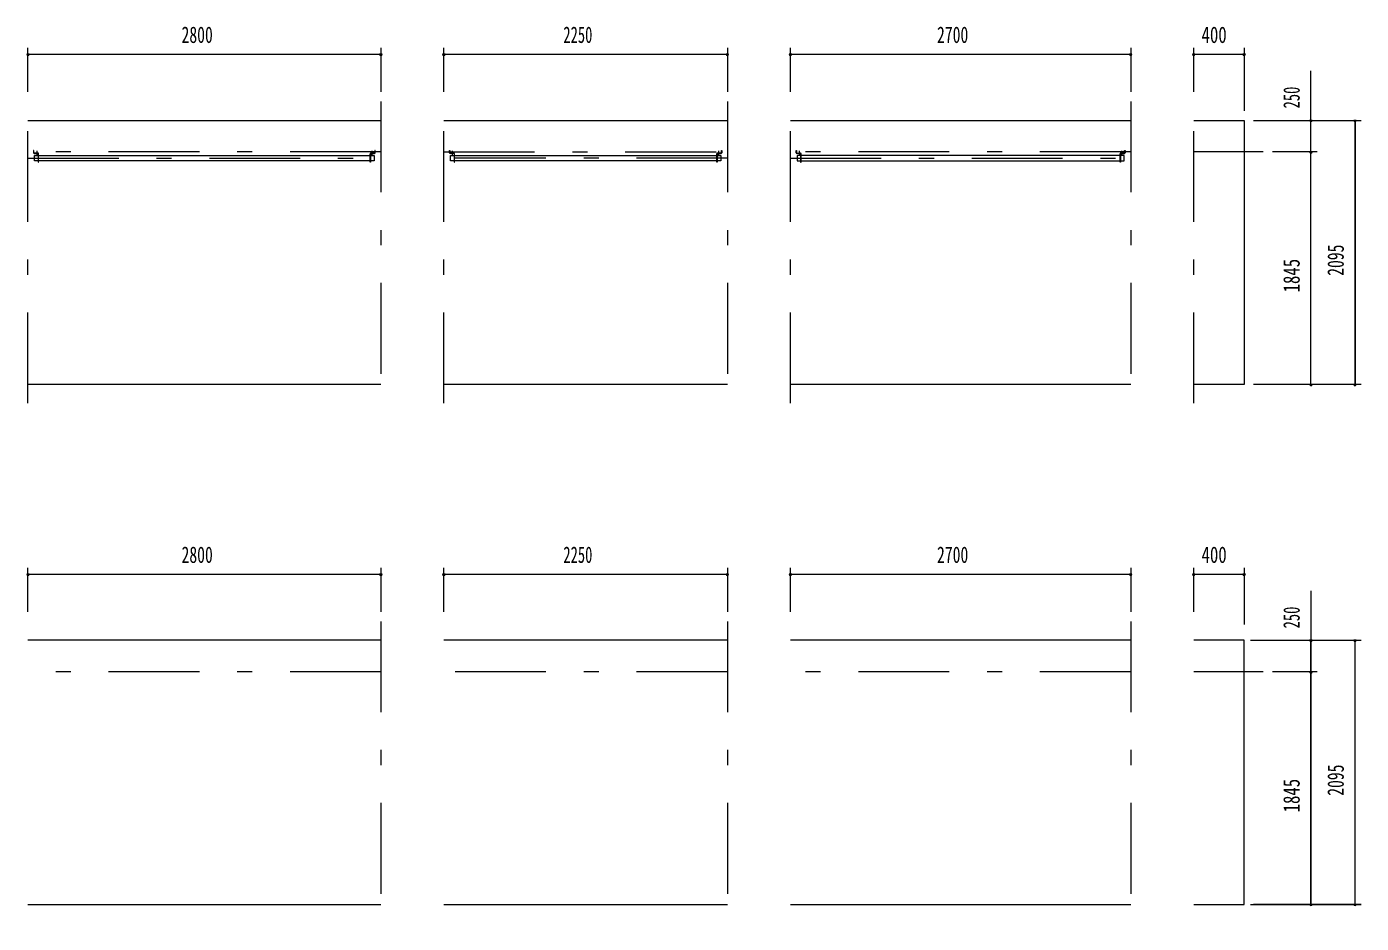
# Model space of a CAD drawing. Units: millimetres, scale not verified. Extents: x -25340 to 25344, y -10500 to 10500.
# Drawn here: x -16493 to -5903, y -7705 to -592 of the extents above; entities that cross this region are included whole.
import ezdxf
from ezdxf.enums import TextEntityAlignment as Align

# ---------------------------------------------------------------- set-up
doc = ezdxf.new("R2010")
doc.units = ezdxf.units.MM
doc.header["$LTSCALE"] = 60
doc.linetypes.add('USER3', pattern=[24, 12, -5, 2, -5])
for name, color, linetype, lineweight in [('0-2_1-05BOLD', 7, 'Continuous', 18), ('0-3_1-25CENTER', 3, 'USER3', 18), ('0-5_1-55DIM', 3, 'Continuous', 18)]:
    doc.layers.add(name, color=color, linetype=linetype, lineweight=lineweight)
doc.styles.add('ＭＳ ゴシック', font='')
doc.styles.get('ＭＳ ゴシック').set_extended_font_data('MS Gothic')

msp = doc.modelspace()

# ---------------------------------------------------------------- linework, layer by layer
at = {"layer": '0-2_1-05BOLD'}
for p, q in [((-16482.77, -1335.33), (-13682.77, -1335.33)), ((-13182.77, -1335.33), (-10932.77, -1335.33)), ((-10432.77, -1335.33), (-7732.77, -1335.33)), ((-13727.32, -1593.33), (-13727.32, -1573.33)), ((-10977.33, -1573.33), (-10977.33, -1593.33)), ((-7777.32, -1573.33), (-7777.32, -1593.33)), ((-16403.43, -1595.33), (-16433.03, -1595.33)), ((-16433.03, -1598.53), (-16403.43, -1598.53)), ((-16430.28, -1613.13), (-16401.43, -1613.13)), ((-16398.23, -1613.13), (-13767.32, -1613.13)), ((-13767.32, -1655.83), (-16398.23, -1655.83)), ((-13732.52, -1595.33), (-13762.12, -1595.33)), ((-13762.12, -1598.53), (-13732.52, -1598.53)), ((-13133.03, -1595.33), (-13103.43, -1595.33)), ((-13103.43, -1598.53), (-13133.03, -1598.53)), ((-13130.28, -1613.13), (-13101.43, -1613.13)), ((-13098.23, -1613.13), (-11017.33, -1613.13)), ((-11017.33, -1655.83), (-13098.23, -1655.83)), ((-10982.53, -1595.33), (-11012.13, -1595.33)), ((-11012.13, -1598.53), (-10982.53, -1598.53)), ((-10383.02, -1595.33), (-10353.42, -1595.33)), ((-10353.42, -1598.53), (-10383.02, -1598.53)), ((-10351.42, -1613.13), (-10380.27, -1613.13)), ((-7817.32, -1613.13), (-10348.22, -1613.13)), ((-10348.22, -1655.83), (-7817.32, -1655.83)), ((-7782.52, -1595.33), (-7812.12, -1595.33)), ((-7812.12, -1598.53), (-7782.52, -1598.53)), ((-13682.77, -3430.33), (-16482.77, -3430.33)), ((-10932.77, -3430.33), (-13182.77, -3430.33)), ((-7732.77, -3430.33), (-10432.77, -3430.33)), ((-13682.77, -5460.33), (-16482.77, -5460.33)), ((-10932.77, -5460.33), (-13182.77, -5460.33)), ((-7732.77, -5460.33), (-10432.77, -5460.33)), ((-16482.77, -7555.33), (-13682.77, -7555.33)), ((-13182.77, -7555.33), (-10932.77, -7555.33)), ((-10432.77, -7555.33), (-7732.77, -7555.33))]:
    msp.add_line(p, q, dxfattribs=at)
for points in [[(-7232.77, -1335.33), (-6832.78, -1335.33), (-6832.78, -3430.33), (-7232.77, -3430.33)], [(-16435.03, -1593.33), (-16435.03, -1573.33), (-16438.22, -1573.33), (-16438.22, -1593.33)], [(-13727.32, -1573.33), (-13730.52, -1573.33), (-13730.52, -1593.33)], [(-13138.23, -1593.33), (-13138.23, -1573.33), (-13135.03, -1573.33), (-13135.03, -1593.33)], [(-10980.53, -1593.33), (-10980.53, -1573.33), (-10977.33, -1573.33)], [(-10388.22, -1593.33), (-10388.22, -1573.33), (-10385.02, -1573.33), (-10385.02, -1593.33)], [(-7780.52, -1593.33), (-7780.52, -1573.33), (-7777.32, -1573.33)], [(-16401.43, -1655.83), (-16430.28, -1655.83), (-16430.28, -1613.13)], [(-16401.43, -1600.53), (-16401.43, -1666.33), (-16398.23, -1666.33), (-16398.23, -1600.53)], [(-13764.13, -1600.53), (-13764.13, -1666.33), (-13767.32, -1666.33), (-13767.32, -1600.53)], [(-13764.13, -1613.13), (-13735.28, -1613.13), (-13735.28, -1655.83), (-13764.13, -1655.83)], [(-13101.43, -1655.83), (-13130.28, -1655.83), (-13130.28, -1613.13)], [(-13101.43, -1600.53), (-13101.43, -1666.33), (-13098.23, -1666.33), (-13098.23, -1600.53)], [(-11014.13, -1600.53), (-11014.13, -1666.33), (-11017.32, -1666.33), (-11017.32, -1600.53)], [(-11014.13, -1613.13), (-10985.28, -1613.13), (-10985.28, -1655.83), (-11014.13, -1655.83)], [(-10380.27, -1613.13), (-10380.27, -1655.83), (-10351.42, -1655.83)], [(-10351.42, -1600.53), (-10351.42, -1666.33), (-10348.22, -1666.33), (-10348.22, -1600.53)], [(-7814.12, -1600.53), (-7814.12, -1666.33), (-7817.32, -1666.33), (-7817.32, -1600.53)], [(-7814.12, -1655.83), (-7785.27, -1655.83), (-7785.27, -1613.13), (-7814.12, -1613.13)], [(-7232.77, -7555.33), (-6832.78, -7555.33), (-6832.78, -5460.33), (-7232.77, -5460.33)]]:
    msp.add_lwpolyline(points, dxfattribs=at)
for centre, radius, start, end in [((-16433.03, -1593.33), 5.2, 180, 270), ((-16433.03, -1593.33), 2, 180, 270), ((-16403.43, -1600.53), 5.2, 0, 90), ((-16403.43, -1600.53), 2, 0, 90), ((-13762.12, -1600.53), 5.2, 90, 180), ((-13762.12, -1600.53), 2, 90, 180), ((-13732.52, -1593.33), 2, 270, 0), ((-13732.52, -1593.33), 5.2, 270, 0), ((-13133.03, -1593.33), 5.2, 180, 270), ((-13133.03, -1593.33), 2, 180, 270), ((-13103.43, -1600.53), 5.2, 0, 90), ((-13103.43, -1600.53), 2, 0, 90), ((-11012.13, -1600.53), 5.2, 90, 180), ((-11012.13, -1600.53), 2, 90, 180), ((-10982.53, -1593.33), 2, 270, 0), ((-10982.53, -1593.33), 5.2, 270, 0), ((-10383.02, -1593.33), 5.2, 180, 270), ((-10383.02, -1593.33), 2, 180, 270), ((-10353.42, -1600.53), 5.2, 0, 90), ((-10353.42, -1600.53), 2, 0, 90), ((-7812.12, -1600.53), 5.2, 90, 180), ((-7812.12, -1600.53), 2, 90, 180), ((-7782.52, -1593.33), 2, 270, 0), ((-7782.52, -1593.33), 5.2, 270, 0)]:
    msp.add_arc(centre, radius, start, end, dxfattribs=at)
at = {"layer": '0-3_1-25CENTER'}
for p, q in [((-16482.77, -3580.33), (-16482.77, -1185.33)), ((-13682.77, -1185.33), (-13682.77, -3580.33)), ((-13182.77, -3580.33), (-13182.77, -1185.33)), ((-10932.77, -1185.33), (-10932.77, -3580.33)), ((-10432.77, -3580.33), (-10432.77, -1185.33)), ((-7732.77, -1185.33), (-7732.77, -3580.33)), ((-7232.77, -3580.33), (-7232.77, -1185.33)), ((-13682.77, -1585.33), (-16482.77, -1585.33)), ((-16413.22, -1576.33), (-16413.22, -1618.13)), ((-13752.32, -1618.13), (-13752.32, -1576.33)), ((-13182.77, -1585.33), (-10932.77, -1585.33)), ((-13113.22, -1618.13), (-13113.22, -1576.33)), ((-11002.33, -1576.33), (-11002.33, -1618.13)), ((-7732.77, -1585.33), (-10432.77, -1585.33)), ((-10363.22, -1576.33), (-10363.22, -1618.13)), ((-7802.32, -1618.13), (-7802.32, -1576.33)), ((-6682.77, -1585.33), (-7232.77, -1585.33)), ((-16482.77, -1634.48), (-13682.77, -1634.48)), ((-10932.77, -1634.48), (-13182.77, -1634.48)), ((-10432.77, -1634.48), (-7732.77, -1634.48)), ((-13682.77, -5310.33), (-13682.77, -7705.33)), ((-10932.77, -5310.33), (-10932.77, -7705.33)), ((-7732.77, -5310.33), (-7732.77, -7705.33)), ((-13682.77, -5710.33), (-16482.77, -5710.33)), ((-10932.77, -5710.33), (-13182.77, -5710.33)), ((-7732.77, -5710.33), (-10432.77, -5710.33)), ((-6682.78, -5710.33), (-7232.77, -5710.33))]:
    msp.add_line(p, q, dxfattribs=at)
at = {"layer": '0-5_1-55DIM'}
for p, q in [((-16472.77, -810.33), (-16492.77, -810.33)), ((-16482.77, -1110.33), (-16482.77, -760.33)), ((-16482.77, -810.33), (-13682.77, -810.33)), ((-16482.77, -810.33), (-13682.77, -810.33)), ((-13672.77, -810.33), (-13692.77, -810.33)), ((-13682.77, -760.33), (-13682.77, -1110.33)), ((-13172.77, -810.33), (-13192.77, -810.33)), ((-13182.77, -1110.33), (-13182.77, -760.33)), ((-13182.77, -810.33), (-10932.77, -810.33)), ((-13182.77, -810.33), (-10932.77, -810.33)), ((-10922.77, -810.33), (-10942.77, -810.33)), ((-10932.77, -760.33), (-10932.77, -1110.33)), ((-10422.77, -810.33), (-10442.77, -810.33)), ((-10432.77, -1110.33), (-10432.77, -760.33)), ((-10432.77, -810.33), (-7732.77, -810.33)), ((-10432.77, -810.33), (-7732.77, -810.33)), ((-7722.77, -810.33), (-7742.77, -810.33)), ((-7732.77, -760.33), (-7732.77, -1110.33)), ((-7222.77, -810.33), (-7242.77, -810.33)), ((-7232.77, -1110.33), (-7232.77, -760.33)), ((-7232.77, -810.33), (-6832.78, -810.33)), ((-7232.77, -810.33), (-6832.78, -810.33)), ((-6822.78, -810.33), (-6842.78, -810.33)), ((-6832.78, -760.33), (-6832.78, -1260.33)), ((-6302.78, -3430.33), (-6302.78, -942.83)), ((-6757.78, -1335.33), (-5902.77, -1335.33)), ((-6292.78, -1335.33), (-6312.78, -1335.33)), ((-6292.78, -1335.33), (-6312.78, -1335.33)), ((-6302.78, -1585.33), (-6302.78, -1335.33)), ((-5942.78, -1335.33), (-5962.78, -1335.33)), ((-5942.77, -1335.33), (-5962.77, -1335.33)), ((-5952.78, -3430.33), (-5952.78, -1335.33)), ((-5952.77, -1335.33), (-5952.77, -3430.33)), ((-6252.78, -1585.33), (-6607.77, -1585.33)), ((-6292.78, -1585.33), (-6312.78, -1585.33)), ((-6292.78, -1585.33), (-6312.78, -1585.33)), ((-6302.78, -3430.33), (-6302.78, -1585.33)), ((-5902.77, -3430.33), (-6757.78, -3430.33)), ((-6292.78, -3430.33), (-6312.78, -3430.33)), ((-6292.78, -3430.33), (-6312.78, -3430.33)), ((-5942.78, -3430.33), (-5962.78, -3430.33)), ((-5942.77, -3430.33), (-5962.77, -3430.33)), ((-16472.77, -4935.33), (-16492.77, -4935.33)), ((-16482.77, -5235.33), (-16482.77, -4885.33)), ((-16482.77, -4935.33), (-13682.77, -4935.33)), ((-16482.77, -4935.33), (-13682.77, -4935.33)), ((-13672.77, -4935.33), (-13692.77, -4935.33)), ((-13682.77, -4885.33), (-13682.77, -5235.33)), ((-13172.77, -4935.33), (-13192.77, -4935.33)), ((-13182.77, -5235.33), (-13182.77, -4885.33)), ((-13182.77, -4935.33), (-10932.77, -4935.33)), ((-13182.77, -4935.33), (-10932.77, -4935.33)), ((-10922.77, -4935.33), (-10942.77, -4935.33)), ((-10932.77, -4885.33), (-10932.77, -5235.33)), ((-10422.77, -4935.33), (-10442.77, -4935.33)), ((-10432.77, -5235.33), (-10432.77, -4885.33)), ((-10432.77, -4935.33), (-7732.77, -4935.33)), ((-10432.77, -4935.33), (-7732.77, -4935.33)), ((-7722.77, -4935.33), (-7742.77, -4935.33)), ((-7732.77, -4885.33), (-7732.77, -5235.33)), ((-7222.77, -4935.33), (-7242.77, -4935.33)), ((-7232.77, -5235.33), (-7232.77, -4885.33)), ((-7232.77, -4935.33), (-6832.78, -4935.33)), ((-7232.77, -4935.33), (-6832.78, -4935.33)), ((-6822.78, -4935.33), (-6842.78, -4935.33)), ((-6832.78, -4885.33), (-6832.78, -5335.33)), ((-6302.78, -5067.83), (-6302.78, -7555.33)), ((-6782.78, -5460.33), (-5902.78, -5460.33)), ((-6292.78, -5460.33), (-6312.78, -5460.33)), ((-6302.78, -5710.33), (-6302.78, -5460.33)), ((-5942.78, -5460.33), (-5962.78, -5460.33)), ((-5952.78, -7555.33), (-5952.78, -5460.33)), ((-6252.78, -5710.33), (-6607.78, -5710.33)), ((-6292.78, -5710.33), (-6312.78, -5710.33)), ((-6302.78, -7555.33), (-6302.78, -5710.33)), ((-6782.78, -7555.33), (-5902.78, -7555.33)), ((-5902.78, -7555.33), (-6757.78, -7555.33)), ((-6292.78, -7555.33), (-6312.78, -7555.33)), ((-5942.78, -7555.33), (-5962.78, -7555.33)), ((-5942.78, -7555.33), (-5962.78, -7555.33))]:
    msp.add_line(p, q, dxfattribs=at)
for centre in [(-16482.77, -810.33), (-13682.77, -810.33), (-13182.77, -810.33), (-10932.77, -810.33), (-10432.77, -810.33), (-7732.77, -810.33), (-7232.77, -810.33), (-6832.78, -810.33), (-6302.78, -1335.33), (-6302.78, -1335.33), (-5952.78, -1335.33), (-5952.77, -1335.33), (-6302.78, -1585.33), (-6302.78, -1585.33), (-6302.78, -3430.33), (-6302.78, -3430.33), (-5952.78, -3430.33), (-5952.77, -3430.33), (-16482.77, -4935.33), (-13682.77, -4935.33), (-13182.77, -4935.33), (-10932.77, -4935.33), (-10432.77, -4935.33), (-7732.77, -4935.33), (-7232.77, -4935.33), (-6832.78, -4935.33), (-6302.78, -5460.33), (-5952.78, -5460.33), (-6302.78, -5710.33), (-6302.78, -7555.33), (-5952.78, -7555.33), (-5952.78, -7555.33)]:
    msp.add_arc(centre, 10, 180, 0, dxfattribs=at)

# ---------------------------------------------------------------- texts
at = {"layer": '0-5_1-55DIM', "color": 7, "style": 'ＭＳ ゴシック'}
for s, width, p in [('2800', 0.7, (-15264.04, -760.33)), ('2250', 0.65, (-12234.46, -760.33)), ('2700', 0.7, (-9269.37, -760.33)), ('400', 0.75, (-7170.4, -760.33)), ('2800', 0.7, (-15264.04, -4885.33)), ('2250', 0.65, (-12234.46, -4885.33)), ('2700', 0.7, (-9269.37, -4885.33)), ('400', 0.75, (-7170.4, -4885.33))]:
    msp.add_text(s, height=130.2, dxfattribs=dict(at, width=width)).set_placement(p, align=Align.BOTTOM_LEFT)
for s, width, p in [('250', 0.65, (-6352.78, -1240.91)), ('2095', 0.7, (-6002.78, -2568.84)), ('1845', 0.75, (-6352.78, -2700.06)), ('250', 0.65, (-6352.78, -5365.91)), ('2095', 0.7, (-6002.78, -6693.84)), ('1845', 0.75, (-6352.78, -6825.06))]:
    msp.add_text(s, height=130.2, rotation=90, dxfattribs=dict(at, width=width)).set_placement(p, align=Align.BOTTOM_LEFT)

doc.saveas('drawing.dxf')
